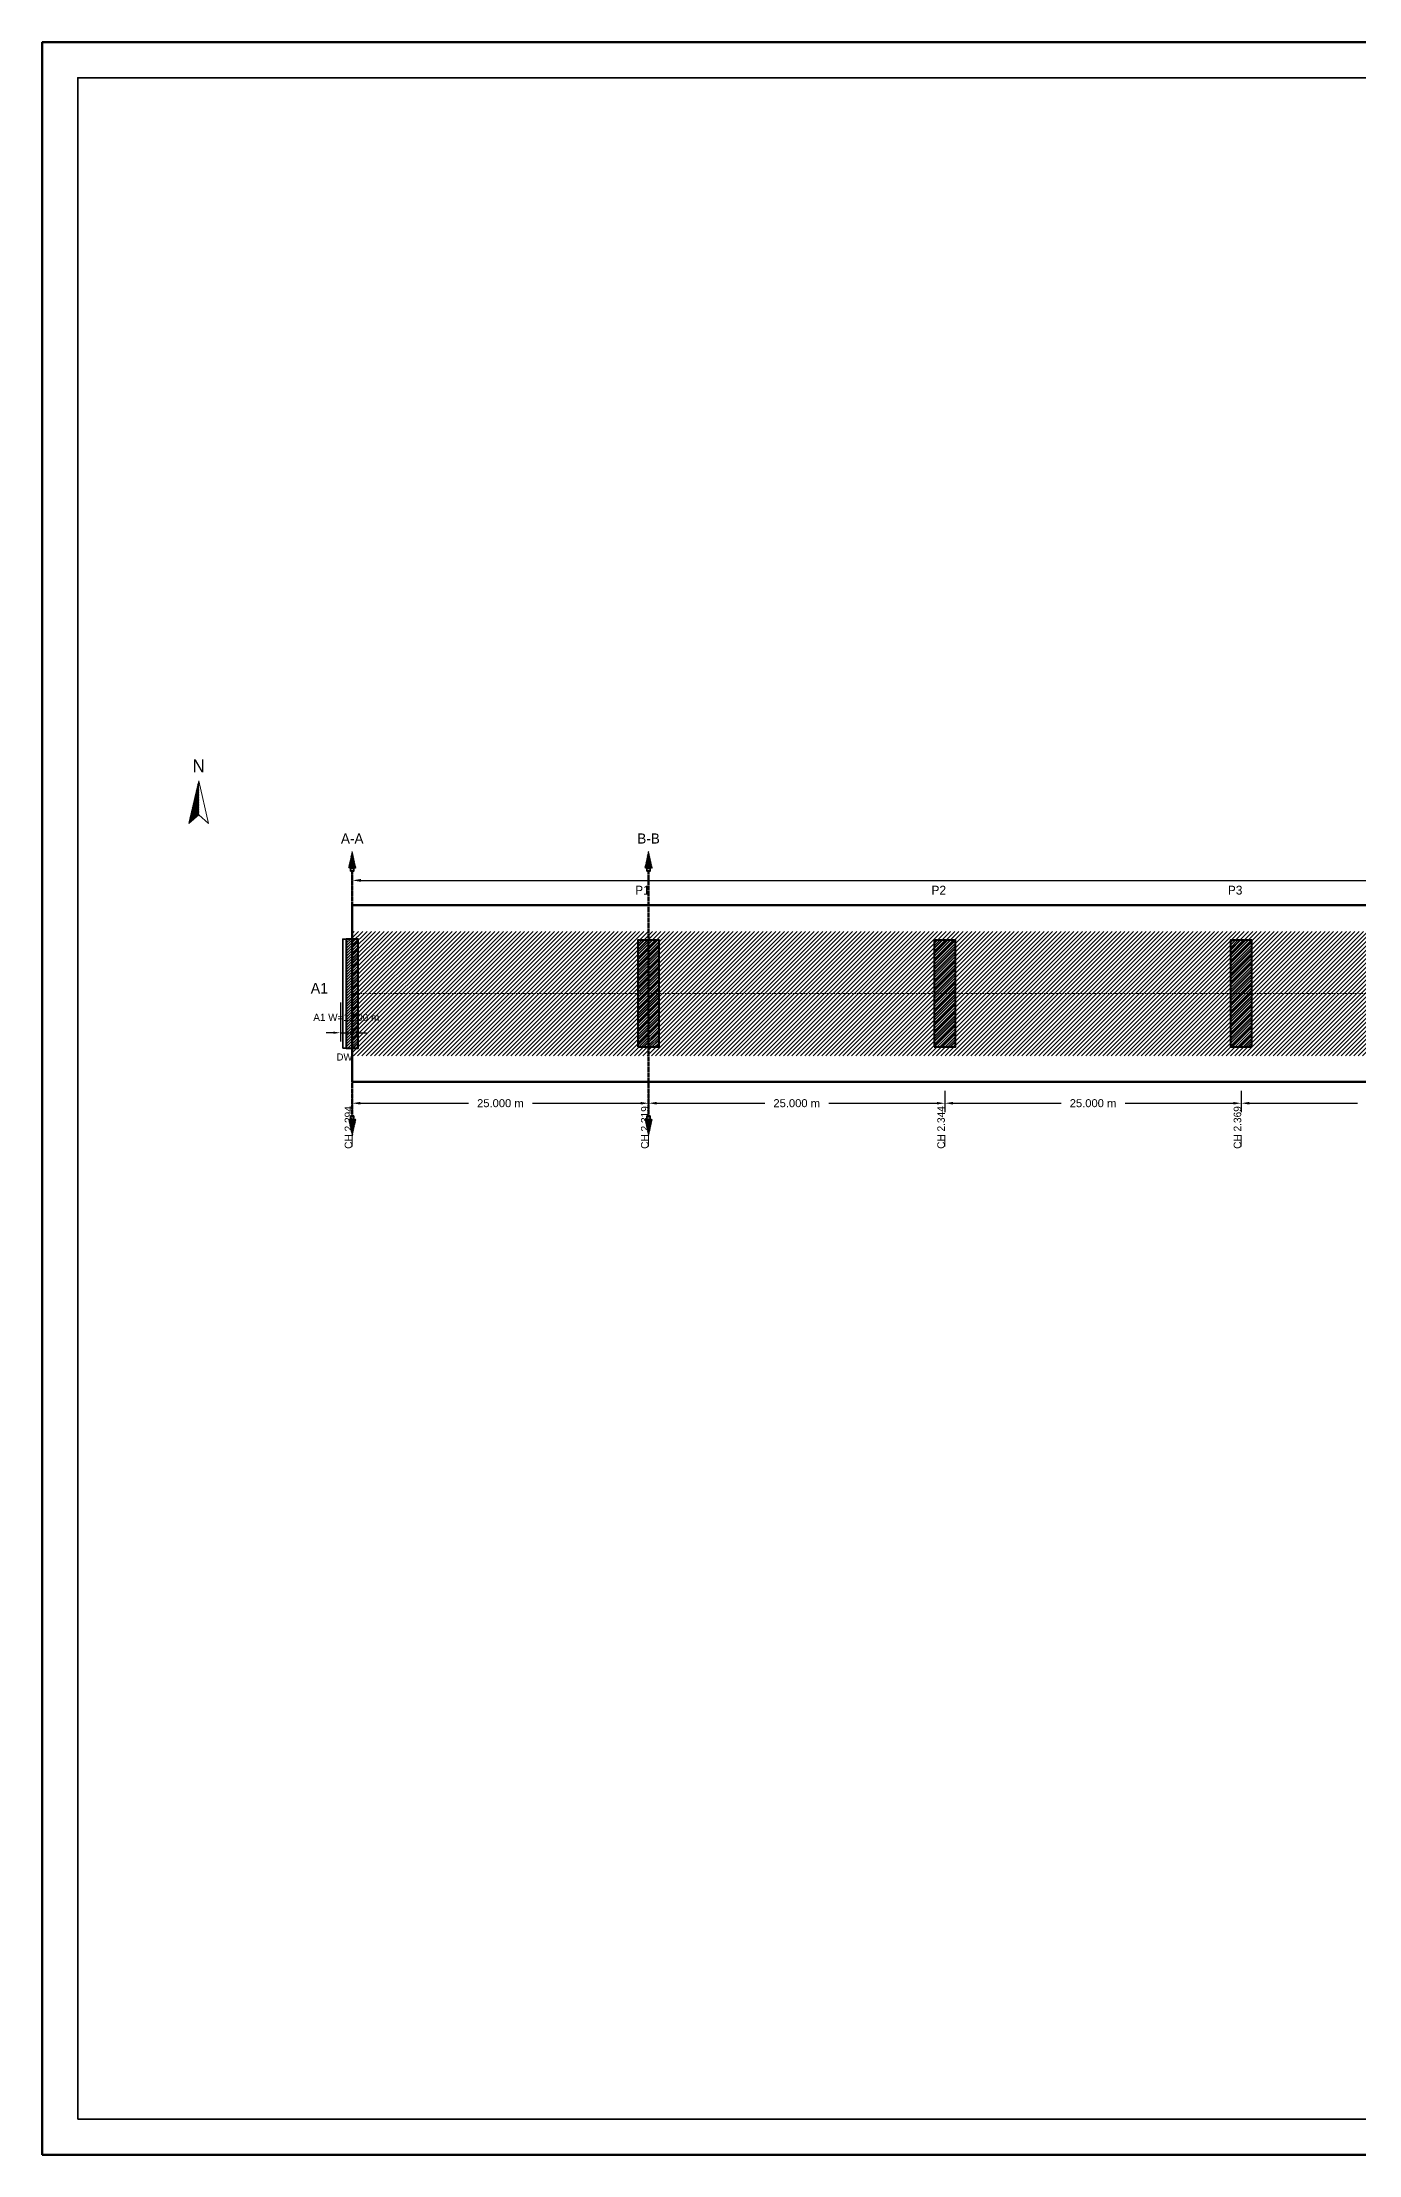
# Model space of a CAD drawing. Header units: metres. Extents: x 0 to 841, y 0 to 594.
# Drawn here: x 0 to 370, y 0 to 594 of the extents above; entities that cross this region are included whole.
import ezdxf
from ezdxf.enums import TextEntityAlignment as Align

# ---------------------------------------------------------------- set-up
doc = ezdxf.new("R2010")
doc.units = ezdxf.units.M
doc.linetypes.add('CENTER', pattern=[1.5, 0.75, -0.25, 0.25, -0.25])
doc.linetypes.add('DASHED', pattern=[0.5, 0.375, -0.125])
for name, color, linetype, lineweight in [('BORDER-INNER', 7, 'Continuous', 35), ('BORDER-OUTER', 7, 'Continuous', 70), ('CIVIL-CHAINAGE', 7, 'Continuous', 18), ('DIM-CHAINAGE', 3, 'Continuous', 18), ('DIM-LINEAR', 3, 'Continuous', 18), ('STRUC-CENTRE', 6, 'CENTER', 18), ('STRUC-HATCHING', 8, 'Continuous', 18), ('STRUC-OUTLINE', 1, 'Continuous', 50), ('STRUC-SECTION', 2, 'Continuous', 35), ('SUB-ABUT', 3, 'Continuous', 35), ('SUB-DIRT-WALL', 3, 'Continuous', 35), ('SUB-PIER', 2, 'Continuous', 35), ('SUPER-DECK', 2, 'Continuous', 50), ('SYM-NORTHARROW', 7, 'Continuous', 18), ('TEXT-GENERAL', 7, 'Continuous', 18), ('TEXT-HEADER', 7, 'Continuous', 25), ('TEXT-SPEC', 7, 'Continuous', 13)]:
    doc.layers.add(name, color=color, linetype=linetype, lineweight=lineweight)
doc.styles.add('BRIDGE_STD', font='Arial.ttf')
doc.dimstyles.new('pmb100', dxfattribs={"dimtxt": 2.5, "dimasz": 0.9375, "dimexe": 2.5, "dimexo": 2.5, "dimtad": 0, "dimtih": 1, "dimdec": 0, "dimtxsty": 'BRIDGE_STD', "dimcen": 2.5, "dimazin": 3, "dimtfac": 1, "dimtmove": 0, "dimatfit": 3})

msp = doc.modelspace()

# ---------------------------------------------------------------- hatches: boundary and pattern name
at = {"layer": 'STRUC-HATCHING'}
h = msp.add_hatch(dxfattribs=at)
h.set_pattern_fill('ANSI31', scale=0.2666667)
h.paths.add_polyline_path([(87.17, 309), (753.83, 309), (753.83, 344), (87.17, 344)])
at = {"layer": 'STRUC-SECTION'}
h = msp.add_hatch(dxfattribs=at)
h.set_pattern_fill('SOLID')
h.paths.add_polyline_path([(86.12, 361.78), (88.22, 361.78), (87.17, 366.58)])
h = msp.add_hatch(dxfattribs=at)
h.set_pattern_fill('SOLID')
h.paths.add_polyline_path([(169.45, 361.78), (171.55, 361.78), (170.5, 366.58)])
h = msp.add_hatch(dxfattribs=at)
h.set_pattern_fill('SOLID')
h.paths.add_polyline_path([(86.12, 291.22), (88.22, 291.22), (87.17, 286.42)])
h = msp.add_hatch(dxfattribs=at)
h.set_pattern_fill('SOLID')
h.paths.add_polyline_path([(169.45, 291.22), (171.55, 291.22), (170.5, 286.42)])
at = {"layer": 'SUB-ABUT'}
h = msp.add_hatch(dxfattribs=at)
h.set_pattern_fill('ANSI31', scale=0.1666667)
h.paths.add_polyline_path([(85.5, 311.17), (88.83, 311.17), (88.83, 341.83), (85.5, 341.83)])
at = {"layer": 'SUB-PIER'}
h = msp.add_hatch(dxfattribs=at)
h.set_pattern_fill('ANSI31', scale=0.1666667)
h.paths.add_polyline_path([(167.5, 311.5), (173.5, 311.5), (173.5, 341.5), (167.5, 341.5)])
h = msp.add_hatch(dxfattribs=at)
h.set_pattern_fill('ANSI31', scale=0.1666667)
h.paths.add_polyline_path([(250.83, 311.5), (256.83, 311.5), (256.83, 341.5), (250.83, 341.5)])
h = msp.add_hatch(dxfattribs=at)
h.set_pattern_fill('ANSI31', scale=0.1666667)
h.paths.add_polyline_path([(334.17, 311.5), (340.17, 311.5), (340.17, 341.5), (334.17, 341.5)])
at = {"layer": 'SYM-NORTHARROW'}
h = msp.add_hatch(dxfattribs=at)
h.set_pattern_fill('SOLID')
h.paths.add_polyline_path([(44, 386.33), (41.2, 374.33), (44, 376.73)])

# ---------------------------------------------------------------- linework, layer by layer
at = {"layer": 'BORDER-INNER'}
msp.add_lwpolyline([(10, 10), (831, 10), (831, 584), (10, 584), (10, 10)], dxfattribs=at)
at = {"layer": 'BORDER-OUTER'}
msp.add_lwpolyline([(0, 0), (841, 0), (841, 594), (0, 594), (0, 0)], dxfattribs=at)
at = {"layer": 'CIVIL-CHAINAGE'}
for p, q in [((87.17, 286.67), (87.17, 283.48)), ((170.5, 286.67), (170.5, 283.48)), ((253.83, 286.67), (253.83, 283.48)), ((337.17, 286.67), (337.17, 283.48))]:
    msp.add_line(p, q, dxfattribs=at)
at = {"layer": 'STRUC-CENTRE'}
msp.add_line((87.17, 326.5), (753.83, 326.5), dxfattribs=at)
at = {"layer": 'STRUC-OUTLINE', "lineweight": 50}
msp.add_lwpolyline([(87.17, 301.67), (87.17, 351.33), (753.83, 351.33), (753.83, 301.67), (87.17, 301.67)], dxfattribs=at)
at = {"layer": 'STRUC-SECTION', "color": 1, "linetype": 'DASHED', "lineweight": 50}
for p, q in [((87.17, 361.33), (87.17, 291.67)), ((170.5, 361.33), (170.5, 291.67))]:
    msp.add_line(p, q, dxfattribs=at)
at = {"layer": 'STRUC-SECTION', "color": 1}
for points in [[(86.72, 360.88), (87.62, 360.88), (87.62, 361.78), (86.72, 361.78), (86.72, 360.88)], [(170.05, 360.88), (170.95, 360.88), (170.95, 361.78), (170.05, 361.78), (170.05, 360.88)], [(86.72, 291.22), (87.62, 291.22), (87.62, 292.12), (86.72, 292.12), (86.72, 291.22)], [(170.05, 291.22), (170.95, 291.22), (170.95, 292.12), (170.05, 292.12), (170.05, 291.22)]]:
    msp.add_lwpolyline(points, dxfattribs=at)
at = {"layer": 'SUB-ABUT', "lineweight": 40}
msp.add_lwpolyline([(85.5, 311.17), (88.83, 311.17), (88.83, 341.83), (85.5, 341.83), (85.5, 311.17)], dxfattribs=at)
at = {"layer": 'SUB-DIRT-WALL', "lineweight": 35}
msp.add_lwpolyline([(84.5, 311.17), (85.5, 311.17), (85.5, 341.83), (84.5, 341.83), (84.5, 311.17)], dxfattribs=at)
at = {"layer": 'SUB-PIER', "lineweight": 40}
for points in [[(167.5, 311.5), (173.5, 311.5), (173.5, 341.5), (167.5, 341.5), (167.5, 311.5)], [(250.83, 311.5), (256.83, 311.5), (256.83, 341.5), (250.83, 341.5), (250.83, 311.5)], [(334.17, 311.5), (340.17, 311.5), (340.17, 341.5), (334.17, 341.5), (334.17, 311.5)]]:
    msp.add_lwpolyline(points, dxfattribs=at)
at = {"layer": 'SUPER-DECK', "lineweight": 30}
msp.add_lwpolyline([(87.17, 301.67), (87.17, 351.33), (753.83, 351.33), (753.83, 301.67), (87.17, 301.67)], dxfattribs=at)
at = {"layer": 'SYM-NORTHARROW'}
msp.add_lwpolyline([(44, 386.33), (41.2, 374.33), (44, 376.73), (46.8, 374.33), (44, 386.33)], dxfattribs=at)

# ---------------------------------------------------------------- texts
at = {"layer": 'DIM-CHAINAGE'}
for s, p in [('CH 2.294', (87.17, 282.84)), ('CH 2.319', (170.5, 282.84)), ('CH 2.344', (253.83, 282.84)), ('CH 2.369', (337.17, 282.84))]:
    msp.add_text(s, height=2.125, rotation=90, dxfattribs=at).set_placement(p)
at = {"layer": 'SYM-NORTHARROW'}
msp.add_text('N', height=3.6, dxfattribs=at).set_placement((44, 388.73), align=Align.CENTER)
at = {"layer": 'TEXT-GENERAL'}
for s, height, p in [('P1', 2.5, (166.75, 354.33)), ('P2', 2.5, (250.08, 354.33)), ('P3', 2.5, (333.42, 354.33)), ('A1', 3, (75.5, 326.5))]:
    msp.add_text(s, height=height, dxfattribs=at).set_placement(p)
at = {"layer": 'TEXT-HEADER', "color": 1}
for s, p in [('A-A', (87.17, 368.68)), ('B-B', (170.5, 368.68))]:
    msp.add_text(s, height=2.85, dxfattribs=at).set_placement(p, align=Align.CENTER)
at = {"layer": 'TEXT-SPEC'}
msp.add_text('DW', height=2, dxfattribs=at).set_placement((85, 307.67), align=Align.CENTER)

# ---------------------------------------------------------------- dimensions: what is measured, and where the dimension line sits
at = {"layer": 'DIM-LINEAR'}
for base, p1, p2, text, override in [((87.17, 358.33), (87.17, 351.33), (753.83, 351.33), 'Total L = 200.000 m', {"dimtxt": 2.5, "dimasz": 2.5, "dimgap": 1, "dimclrt": 3}), ((83.83, 315.5), (83.83, 326.5), (87.17, 326.5), 'A1 W=1.000 m', {"dimtxt": 2, "dimasz": 2, "dimgap": 0.8, "dimclrt": 3}), ((87.17, 295.67), (87.17, 301.67), (170.5, 301.67), '25.000 m', {"dimtxt": 2.25, "dimasz": 2.25, "dimgap": 0.9, "dimclrt": 3}), ((170.5, 295.67), (170.5, 301.67), (253.83, 301.67), '25.000 m', {"dimtxt": 2.25, "dimasz": 2.25, "dimgap": 0.9, "dimclrt": 3}), ((253.83, 295.67), (253.83, 301.67), (337.17, 301.67), '25.000 m', {"dimtxt": 2.25, "dimasz": 2.25, "dimgap": 0.9, "dimclrt": 3}), ((337.17, 295.67), (337.17, 301.67), (420.5, 301.67), '25.000 m', {"dimtxt": 2.25, "dimasz": 2.25, "dimgap": 0.9, "dimclrt": 3})]:
    msp.add_linear_dim(base=base, p1=p1, p2=p2, text=text, dimstyle='pmb100', override=override, dxfattribs=at).render()

doc.saveas('drawing.dxf')
